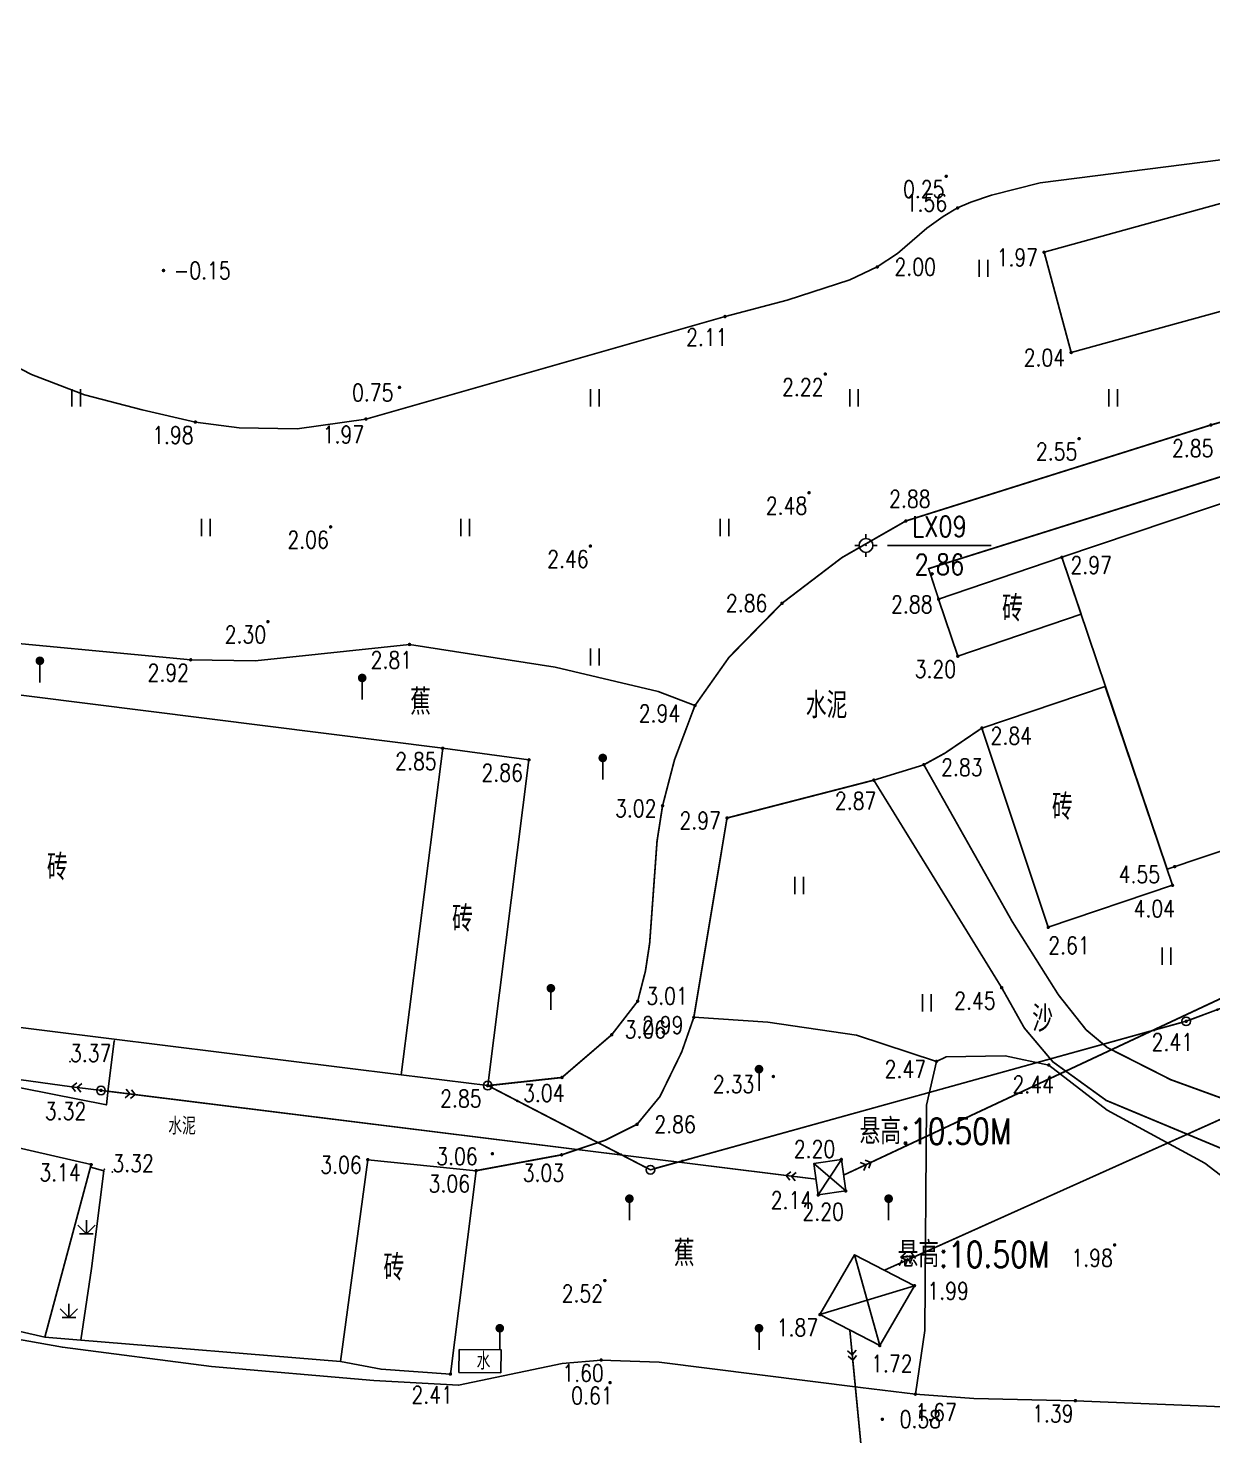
# Model space of a CAD drawing. Extents: x 500064 to 501389, y 2542464 to 2545400.
# Drawn here: x 501025.3 to 501093.8, y 2542989.7 to 2543071.1 of the extents above; entities that cross this region are included whole.
import ezdxf
from ezdxf.enums import TextEntityAlignment as Align

# ---------------------------------------------------------------- set-up
doc = ezdxf.new("R2010")
doc.units = 0
doc.header["$LTSCALE"] = 0.5
doc.linetypes.add('CENTER', pattern=[50.8, 31.75, -6.35, 6.35, -6.35])
doc.linetypes.add('X2', pattern=[10, 8, -2])
doc.layers.get('0').update_dxf_attribs({"linetype": 'CONTINUOUS', "lineweight": 5})
doc.layers.add('GCD', color=8, linetype='CONTINUOUS')
doc.layers.add('地形图', color=8, linetype='CONTINUOUS')
doc.styles.add('HZ', font='romans.shx', dxfattribs={"width": 0.8, "bigfont": 'hztxt.shx'})
doc.linetypes.add('10421', pattern='A,2,[150,AAA.SHX,S=1,R=0,X=0,Y=1],1e-11', length=2)
doc.linetypes.add('1161', pattern='A,0,[149,AAA.SHX,S=0.15,R=0,X=0,Y=0],-1.6', length=1.6)

# ---------------------------------------------------------------- blocks, each defined once
blk = doc.blocks.new('gc116')
for p, q in [((-1.3, 0), (-0.8, 0)), ((0, 1.3), (0, 0.8)), ((1.3, 0), (0.8, 0)), ((0, -1.3), (0, -0.8))]:
    blk.add_line(p, q)
blk.add_circle((0, 0), 0.8)
blk.add_point((0, 0))
blk = doc.blocks.new('GC200')
at = {"linetype": 'Continuous', "const_width": 0.2, "flags": 128}
blk.add_lwpolyline([(-0.1, 0, 1), (0.1, 0, 1)], format="xyb", close=True, dxfattribs=at)
blk = doc.blocks.new('gc165')
blk.add_line((0, 0), (0, 2))
at = {"const_width": 0.5}
blk.add_lwpolyline([(-0.25, 2.5, 1), (0.25, 2.5, 1)], format="xyb", close=True, dxfattribs=at)
blk = doc.blocks.new('gc121')
for p, q in [((-0.5, -1), (-0.5, 1)), ((0.5, -1), (0.5, 1))]:
    blk.add_line(p, q)
blk = doc.blocks.new('gc013c')
at = {"linetype": 'Continuous'}
blk.add_line((0.5, 0), (4, 0), dxfattribs=at)
at = {"linetype": 'Continuous', "const_width": 0.15, "flags": 128}
blk.add_lwpolyline([(3.775, 0, 1), (3.925, 0, 1)], format="xyb", close=True, dxfattribs=at)
blk = doc.blocks.new('gc170')
at = {"linetype": 'Continuous'}
blk.add_circle((0, 0), 0.5, dxfattribs=at)
blk = doc.blocks.new('gc013a')
at = {"linetype": 'Continuous'}
blk.add_line((0.5, 0), (4, 0), dxfattribs=at)
at = {"linetype": 'Continuous', "flags": 128}
for points in [[(2.88, 0.5), (3.38, 0), (2.88, -0.5)], [(3.5, 0.5), (4, 0), (3.5, -0.5)]]:
    blk.add_lwpolyline(points, dxfattribs=at)

msp = doc.modelspace()

# ---------------------------------------------------------------- linework, layer by layer
at = {"layer": '地形图', "linetype": 'Continuous'}
for p, q in [((501074.986, 2543041.194), (501080.986, 2543041.194)), ((501074.02, 2543005.482), (501108.878, 2543021.813)), ((501063.187, 2543005.589), (501090.334, 2543013.114)), ((501076.406, 2542999.957), (501107.295, 2543013.836)), ((501069.111, 2543004.723), (501031.456, 2543009.403)), ((501053.622, 2543009.006), (501059.483, 2543005.974)), ((501072.561, 2543003.828), (501070.722, 2543005.419)), ((501070.973, 2543003.596), (501072.31, 2543005.651)), ((501074.533, 2542994.882), (501073.079, 2543000.136)), ((501071.071, 2542996.675), (501076.541, 2542998.343)), ((501072.971, 2542994.037), (501075.688, 2542966.065))]:
    msp.add_line(p, q, dxfattribs=at)
at = {"layer": '地形图', "linetype": '10421', "flags": 128}
msp.add_lwpolyline([(501105.783, 2543064.976), (501109.21, 2543065.681), (501112.464, 2543066.665), (501118.751, 2543068.254), (501124.259, 2543069.994), (501128.162, 2543071.86), (501134.329, 2543075.919), (501138.69, 2543079.05), (501140.653, 2543081.696), (501142.555, 2543084.876), (501144.262, 2543088.996), (501145.188, 2543091.545), (501145.542, 2543093.381), (501145.63, 2543094.728), (501145.521, 2543099.663), (501145.01, 2543106.442), (501144.634, 2543109.188), (501144.161, 2543110.326), (501142.409, 2543112.146), (501140.603, 2543113.186), (501139.26, 2543113.499), (501137.004, 2543113.776), (501136.202, 2543114.009), (501135.526, 2543114.229), (501134.875, 2543114.6), (501134.304, 2543114.986), (501129.485, 2543120.688), (501127.522, 2543122.518), (501125.626, 2543124.105), (501108.008, 2543136.423), (501106.435, 2543137.617), (501102.856, 2543140.772), (501102.39, 2543141.035), (501101.839, 2543141.097), (501101.419, 2543141.005), (501101.142, 2543140.851), (501099.803, 2543138.908), (501099.332, 2543138.521), (501098.515, 2543138.192), (501097.038, 2543137.841), (501095.682, 2543137.801), (501094.995, 2543137.979), (501094.238, 2543138.358), (501093.378, 2543139.008), (501093.189, 2543139.829), (501093.222, 2543140.587), (501093.395, 2543141.911), (501094.154, 2543144.285), (501094.622, 2543145.209), (501095.81, 2543146.328), (501099.052, 2543148.323), (501099.955, 2543149.039), (501100.449, 2543150.524), (501100.705, 2543152.12), (501100.714, 2543153.516), (501100.347, 2543155.186), (501099.771, 2543156.116), (501097.908, 2543157.084), (501089.437, 2543159.483), (501080.185, 2543162.469), (501071.851, 2543165.799), (501068.575, 2543166.93), (501066.49, 2543167.239), (501064.336, 2543167.3), (501060.602, 2543167.263), (501059.513, 2543167.123), (501058.854, 2543166.798), (501058.276, 2543165.953), (501057.76, 2543165.517), (501056.387, 2543165.026), (501053.198, 2543164.235), (501051.008, 2543163.899), (501049.745, 2543163.796), (501047.161, 2543164.179), (501041.972, 2543165.633), (501032.937, 2543168.758), (501030.226, 2543169.765), (501023.067, 2543172.806), (501020.412, 2543173.525), (501018.694, 2543173.817), (501016.639, 2543173.491), (501013.264, 2543172.542), (501006.531, 2543170.614), (501004.435, 2543169.571), (501002.152, 2543168.302), (500999.289, 2543165.963), (500997.341, 2543163.53), (500996.473, 2543161.72), (500995.783, 2543159.295), (500995.539, 2543157.409), (500995.525, 2543144.354), (500995.021, 2543140.978), (500994.329, 2543138.018), (500992.219, 2543131.515), (500991.693, 2543130.28), (500991.049, 2543129.316), (500990.047, 2543128.862), (500988.222, 2543128.502), (500987.901, 2543128.194), (500987.747, 2543127.916), (500987.725, 2543127.455), (500987.767, 2543126.943), (500990.819, 2543119.499), (500992.042, 2543116.837), (500994.146, 2543112.577), (500995.507, 2543110.314), (500996.498, 2543109.193), (501000.563, 2543105.562), (501001.664, 2543104.202), (501002.289, 2543102.951), (501003.106, 2543100.881), (501004.301, 2543091.757), (501005.373, 2543086.784), (501005.902, 2543084.83), (501008.873, 2543076.678), (501009.844, 2543074.733), (501011.507, 2543071.601), (501012.233, 2543069.827), (501012.625, 2543068.538), (501014.162, 2543061.755), (501014.459, 2543061.371), (501014.783, 2543061.139), (501015.022, 2543061.115), (501015.327, 2543061.129), (501016.228, 2543061.651), (501016.926, 2543061.683), (501017.199, 2543061.542), (501017.427, 2543061.339), (501018.284, 2543058.519), (501019.296, 2543055.755), (501020.277, 2543054.019), (501021.442, 2543053.158), (501025.447, 2543051.098), (501028.511, 2543049.917), (501031.844, 2543049.052), (501034.932, 2543048.335), (501037.464, 2543048.01), (501040.826, 2543047.952), (501044.799, 2543048.509), (501065.579, 2543054.444), (501069.174, 2543055.401), (501072.8, 2543056.56), (501074.386, 2543057.317), (501075.551, 2543058.098), (501077.26, 2543059.562), (501078.206, 2543060.232), (501079.035, 2543060.727), (501079.809, 2543061.065), (501080.996, 2543061.473), (501083.823, 2543062.175)], close=True, dxfattribs=at)
at = {"layer": '地形图', "linetype": 'Continuous', "const_width": 0.1, "flags": 128}
for points in [[(501051.846, 2543009.925), (501056.145, 2543010.397), (501059.022, 2543012.869), (501060.528, 2543014.815), (501060.974, 2543016.556), (501061.219, 2543018.171), (501061.646, 2543024.08), (501061.965, 2543026.125), (501062.658, 2543028.791), (501063.837, 2543031.921), (501065.814, 2543034.724), (501068.879, 2543037.848), (501072.348, 2543040.493), (501076.042, 2543042.611), (501093.693, 2543048.167), (501114.691, 2543054.185), (501127.174, 2543058.937), (501146.518, 2543069.32), (501151.482, 2543072.687), (501154.839, 2543077.467), (501156.416, 2543084.026), (501157.401, 2543089.731)], [(501077.94, 2543038.082), (501077.361, 2543039.852), (501094.565, 2543045.267), (501115.648, 2543051.31), (501128.434, 2543056.177), (501147.669, 2543065.424), (501154.173, 2543068.268), (501158.096, 2543069.588)]]:
    msp.add_lwpolyline(points, dxfattribs=at)
at = {"layer": '地形图', "linetype": 'Continuous', "flags": 128}
for points, elevation in [([(501084.04, 2543058.165), (501085.61, 2543052.364), (501104.736, 2543057.629), (501103.13, 2543063.44)], 1.973), ([(501079.051, 2543034.783), (501077.94, 2543038.082), (501085.068, 2543040.506), (501086.18, 2543037.207)], 3.201), ([(501049.244, 2543029.453), (501054.236, 2543028.784), (501051.846, 2543009.925), (501046.849, 2543010.558)], 2.851)]:
    msp.add_lwpolyline(points, close=True, dxfattribs=dict(at, elevation=elevation))
at = {"layer": '地形图', "linetype": '10421', "flags": 128}
for points in [[(501013.915, 2543061.768), (501012.784, 2543060.964), (501010.382, 2543059.813), (501003.318, 2543057.089), (501001.027, 2543056.083), (500999.479, 2543055.157), (500998.874, 2543054.436), (500997.478, 2543050.214), (500997.29, 2543048.892), (500997.592, 2543047.79), (501003.449, 2543040.622), (501005.048, 2543039.272), (501006.346, 2543038.626), (501007.73, 2543038.116), (501013.751, 2543037.007), (501021.198, 2543035.839), (501034.663, 2543034.573), (501038.387, 2543034.518), (501047.322, 2543035.463)], [(501170.2, 2543028.243), (501157.782, 2543013.746), (501148.913, 2543004.953), (501143.049, 2543000.661), (501122.12, 2542994.552), (501113.278, 2542992.943), (501102.804, 2542991.657), (501099.327, 2542991.364), (501096.281, 2542991.256), (501085.851, 2542991.689), (501079.969, 2542991.808), (501076.595, 2542992.067), (501073.415, 2542992.457), (501061.778, 2542993.914), (501058.413, 2542994.04), (501056.16, 2542993.835), (501050.165, 2542992.587), (501045.257, 2542992.854), (501035.867, 2542993.666), (501027.238, 2542994.785), (501015.963, 2542996.789), (501010.909, 2542997.998), (501007.039, 2542999.015), (501002.9, 2543002.922), (500999.948, 2543006.511), (500997.245, 2543007.491), (500992.853, 2543007.409), (500989.434, 2543008.072), (500986.298, 2543010.151), (500983.623, 2543012.217), (500981.619, 2543013.905), (500980.032, 2543015.772), (500979.385, 2543016.754), (500978.515, 2543018.541), (500978.097, 2543020.149), (500977.923, 2543022.125), (500977.977, 2543023.526), (500977.987, 2543023.799), (500978.784, 2543029.225), (500979.513, 2543032.346), (500979.929, 2543034.753), (500979.966, 2543036.984), (500980.258, 2543039.454), (500980.456, 2543040.857), (500980.659, 2543041.684), (500981.289, 2543042.867), (500982.078, 2543043.682), (500982.61, 2543044.281), (500982.933, 2543045.14), (500982.938, 2543045.886), (500982.645, 2543046.453)]]:
    msp.add_lwpolyline(points, dxfattribs=at)
at = {"layer": '地形图', "linetype": 'Continuous', "flags": 128}
for points in [[(501130.54, 2543055.825), (501136.623, 2543037.75), (501091.155, 2543022.454), (501085.068, 2543040.506)], [(501080.443, 2543030.624), (501084.282, 2543019.092), (501091.47, 2543021.52), (501087.586, 2543033.037)], [(501026.214, 2542995.36), (501028.902, 2543005.352), (501009.885, 2543009.724), (501007.568, 2542999.647)], [(501043.32, 2542993.954), (501045.681, 2542993.513), (501049.688, 2542993.228), (501051.175, 2543005.002), (501044.908, 2543005.64)], [(501070.973, 2543003.596), (501072.561, 2543003.828), (501072.31, 2543005.651), (501070.722, 2543005.419)], [(501071.071, 2542996.675), (501074.533, 2542994.882), (501076.541, 2542998.343), (501073.079, 2543000.136)]]:
    msp.add_lwpolyline(points, close=True, dxfattribs=at)
for points in [[(501051.846, 2543009.925), (501061.259, 2543005.055), (501092.261, 2543013.648), (501123.27, 2543025.152), (501180.888, 2543045.846)], [(501072.436, 2543004.74), (501110.689, 2543022.661), (501145.987, 2543040.024)], [(501074.81, 2542999.239), (501108.891, 2543014.553), (501145.685, 2543032.174)], [(501070.847, 2543004.507), (501029.471, 2543009.65)], [(501072.802, 2542995.779), (501075.857, 2542964.323)]]:
    msp.add_lwpolyline(points, dxfattribs=at)
at = {"layer": '地形图', "linetype": '1161', "flags": 128}
msp.add_lwpolyline([(501047.322, 2543035.463), (501055.743, 2543034.143), (501061.713, 2543032.74), (501063.837, 2543031.921)], dxfattribs=at)
at = {"layer": '地形图', "linetype": 'Continuous'}
msp.add_lwpolyline([(501008.256, 2543034.616), (501005.858, 2543015.636), (501046.849, 2543010.558), (501049.244, 2543029.453)], close=True, dxfattribs=at)
at = {"layer": '地形图', "linetype": 'Continuous', "const_width": 0.1, "flags": 128}
for points, elevation in [([(501077.084, 2543028.5), (501078.313, 2543029.176), (501080.443, 2543030.624)], 3.027), ([(501051.175, 2543005.002), (501056.124, 2543005.92), (501058.664, 2543006.774), (501060.488, 2543007.684), (501061.812, 2543009.292), (501063.075, 2543011.879), (501063.775, 2543013.88), (501065.696, 2543025.417), (501074.188, 2543027.608)], 3.027), ([(501074.188, 2543027.608), (501081.59, 2543015.592), (501082.898, 2543013.262), (501084.549, 2543011.304), (501087.64, 2543009.069), (501098.155, 2543004.68), (501118.573, 2542996.914)], 2.865)]:
    msp.add_lwpolyline(points, dxfattribs=dict(at, elevation=elevation))
at = {"layer": '地形图', "linetype": 'X2', "const_width": 0.1, "flags": 128}
msp.add_lwpolyline([(501077.084, 2543028.5), (501082.198, 2543019.423), (501084.874, 2543015.178), (501086.475, 2543013.154), (501087.697, 2543012.131), (501091.367, 2543010.272), (501099.244, 2543007.405), (501117.45, 2543000.48)], dxfattribs=at)
at = {"layer": '地形图', "linetype": '1161', "flags": 128}
for points, elevation in [([(501074.188, 2543027.608), (501077.084, 2543028.5)], 2.865), ([(501077.814, 2543011.331), (501073.185, 2543012.846), (501068.061, 2543013.596), (501063.775, 2543013.88)], 1.296), ([(501097.73, 2543002.082), (501093.343, 2543005.441), (501087.683, 2543008.501), (501084.313, 2543011.118), (501081.782, 2543011.654), (501078.374, 2543011.586), (501077.814, 2543011.331), (501077.235, 2543008.797), (501077.134, 2542995.756), (501076.595, 2542992.067)], 1.296)]:
    msp.add_lwpolyline(points, dxfattribs=dict(at, elevation=elevation))
at = {"layer": '地形图'}
for points in [[(500990.671, 2543014.671), (501001.4, 2543013.318), (501002.49, 2543013.181), (501016.886, 2543011.367), (501027.784, 2543009.863)], [(501030.235, 2543012.522), (501029.894, 2543009.727), (501029.782, 2543008.812), (501016.886, 2543011.367), (501002.668, 2543014.183)], [(501026.214, 2542995.36), (501028.307, 2542995.188), (501028.924, 2542999.342), (501029.644, 2543004.987), (501028.865, 2543005.209)], [(501028.124, 2543001.84), (501028.624, 2543001.34), (501029.124, 2543001.84)], [(501028.624, 2543001.34), (501028.624, 2543002.14)], [(501028.224, 2543001.34), (501028.624, 2543001.34), (501029.024, 2543001.34)], [(501027.116, 2542997), (501027.616, 2542996.5), (501028.116, 2542997)], [(501027.616, 2542996.5), (501027.616, 2542997.3)], [(501027.216, 2542996.5), (501027.616, 2542996.5), (501028.016, 2542996.5)], [(501050.202, 2542994.649), (501052.622, 2542994.638), (501052.604, 2542993.31), (501050.184, 2542993.321), (501050.202, 2542994.649)]]:
    msp.add_lwpolyline(points, dxfattribs=at)
at = {"layer": '地形图', "elevation": 3.324}
for points in [[(501027.784, 2543009.863), (501028.064, 2543010.079)], [(501027.784, 2543009.863), (501028.064, 2543010.079)], [(501028.001, 2543009.583), (501027.784, 2543009.863)], [(501028.001, 2543009.583), (501027.784, 2543009.863)], [(501029.521, 2543009.644), (501028.09, 2543009.824), (501027.784, 2543009.863)], [(501029.521, 2543009.644), (501028.09, 2543009.824), (501027.784, 2543009.863)], [(501028.09, 2543009.824), (501028.369, 2543010.041)], [(501028.09, 2543009.824), (501028.369, 2543010.041)], [(501028.307, 2543009.545), (501028.09, 2543009.824)], [(501028.307, 2543009.545), (501028.09, 2543009.824)]]:
    msp.add_lwpolyline(points, dxfattribs=at)
at = {"layer": '地形图', "linetype": '1161'}
msp.add_lwpolyline([(501028.307, 2542995.188), (501043.32, 2542993.954)], dxfattribs=at)
at = {"layer": '地形图', "ltscale": 10}
for p in [(501030.24, 2543012.513), (501029.655, 2543005.08)]:
    msp.add_point(p, dxfattribs=at)
at = {"layer": '地形图', "linetype": 'CENTER'}
for p in [(501027.673, 2543011.304, 3.37), (501030.131, 2543004.928, 3.32)]:
    msp.add_point(p, dxfattribs=at)

# ---------------------------------------------------------------- block references
at = {"layer": '地形图', "linetype": 'Continuous'}
ref = msp.add_blockref('GC200', (501078.378, 2543062.566, 0.249), dxfattribs=dict(at, xscale=0.5, yscale=0.5, zscale=0.5))
ref.add_attrib('height', '0.25', dxfattribs={"layer": 'GCD', "linetype": 'Continuous', "height": 1, "style": 'HZ', "width": 0.8}).set_placement((501075.878, 2543061.816, 0.25), align=Align.MIDDLE_LEFT)
ref = msp.add_blockref('GC200', (501079.035, 2543060.727, 1.555), dxfattribs=dict(at, xscale=0.5, yscale=0.5, zscale=0.5))
ref.add_attrib('height', '1.56', dxfattribs={"layer": 'GCD', "linetype": 'Continuous', "height": 1, "style": 'HZ', "width": 0.8}).set_placement((501076.035, 2543061.027, 1.56), align=Align.MIDDLE_LEFT)
ref = msp.add_blockref('GC200', (501084.04, 2543058.165, 1.973), dxfattribs=dict(at, xscale=0.5, yscale=0.5, zscale=0.5))
ref.add_attrib('height', '1.97', dxfattribs={"layer": 'GCD', "linetype": 'Continuous', "height": 1, "style": 'HZ', "width": 0.8}).set_placement((501081.29, 2543057.865, 1.97), align=Align.MIDDLE_LEFT)
ref = msp.add_blockref('GC200', (501033.087, 2543057.109, -0.15), dxfattribs=dict(at, xscale=0.5, yscale=0.5, zscale=0.5))
ref.add_attrib('height', '-0.15', dxfattribs={"layer": 'GCD', "linetype": 'Continuous', "height": 1, "style": 'HZ', "width": 0.8}).set_placement((501033.687, 2543057.109, -0.15), align=Align.MIDDLE_LEFT)
ref = msp.add_blockref('GC200', (501074.386, 2543057.317, 1.997), dxfattribs=dict(at, xscale=0.5, yscale=0.5, zscale=0.5))
ref.add_attrib('height', '2.00', dxfattribs={"layer": 'GCD', "linetype": 'Continuous', "height": 1, "style": 'HZ', "width": 0.8}).set_placement((501075.386, 2543057.317, 2), align=Align.MIDDLE_LEFT)
at = {"layer": '地形图', "linetype": 'Continuous', "xscale": 0.5, "yscale": 0.5}
for name, p in [('gc121', (501080.542, 2543057.236)), ('gc121', (501028.042, 2543049.736)), ('gc121', (501058.042, 2543049.736)), ('gc121', (501073.042, 2543049.736)), ('gc121', (501088.042, 2543049.736)), ('gc121', (501035.542, 2543042.236)), ('gc121', (501050.542, 2543042.236)), ('gc121', (501065.542, 2543042.236)), ('gc116', (501073.736, 2543041.194, 2.863)), ('gc121', (501058.042, 2543034.736)), ('gc165', (501025.933, 2543033.266)), ('gc165', (501044.585, 2543032.273)), ('gc165', (501058.505, 2543027.642)), ('gc121', (501069.864, 2543021.51)), ('gc121', (501091.123, 2543017.42)), ('gc165', (501055.503, 2543014.31)), ('gc121', (501077.26, 2543014.718)), ('gc170', (501092.261, 2543013.648)), ('gc165', (501067.546, 2543009.63)), ('gc170', (501029.471, 2543009.65)), ('gc170', (501051.846, 2543009.925)), ('gc170', (501061.259, 2543005.055)), ('gc165', (501060.046, 2543002.13)), ('gc165', (501075.046, 2543002.13)), ('gc165', (501052.546, 2542994.63)), ('gc165', (501067.546, 2542994.63))]:
    msp.add_blockref(name, p, dxfattribs=at)
at = {"layer": '地形图', "linetype": 'Continuous'}
ref = msp.add_blockref('GC200', (501065.579, 2543054.444, 2.111), dxfattribs=dict(at, xscale=0.5, yscale=0.5, zscale=0.5))
ref.add_attrib('height', '2.11', dxfattribs={"layer": 'GCD', "linetype": 'Continuous', "height": 1, "style": 'HZ', "width": 0.8}).set_placement((501063.329, 2543053.244, 2.11), align=Align.MIDDLE_LEFT)
ref = msp.add_blockref('GC200', (501085.61, 2543052.364, 2.037), dxfattribs=dict(at, xscale=0.5, yscale=0.5, zscale=0.5))
ref.add_attrib('height', '2.04', dxfattribs={"layer": 'GCD', "linetype": 'Continuous', "height": 1, "style": 'HZ', "width": 0.8}).set_placement((501082.86, 2543052.064, 2.04), align=Align.MIDDLE_LEFT)
ref = msp.add_blockref('GC200', (501046.743, 2543050.341, 0.745), dxfattribs=dict(at, xscale=0.5, yscale=0.5, zscale=0.5))
ref.add_attrib('height', '0.75', dxfattribs={"layer": 'GCD', "linetype": 'Continuous', "height": 1, "style": 'HZ', "width": 0.8}).set_placement((501043.993, 2543050.041, 0.75), align=Align.MIDDLE_LEFT)
ref = msp.add_blockref('GC200', (501071.381, 2543051.112, 2.219), dxfattribs=dict(at, xscale=0.5, yscale=0.5, zscale=0.5))
ref.add_attrib('height', '2.22', dxfattribs={"layer": 'GCD', "linetype": 'Continuous', "height": 1, "style": 'HZ', "width": 0.8}).set_placement((501068.881, 2543050.362, 2.22), align=Align.MIDDLE_LEFT)
ref = msp.add_blockref('GC200', (501034.932, 2543048.335, 1.98), dxfattribs=dict(at, xscale=0.5, yscale=0.5, zscale=0.5))
ref.add_attrib('height', '1.98', dxfattribs={"layer": 'GCD', "linetype": 'Continuous', "height": 1, "style": 'HZ', "width": 0.8}).set_placement((501032.432, 2543047.585, 1.98), align=Align.MIDDLE_LEFT)
ref = msp.add_blockref('GC200', (501044.799, 2543048.509, 1.974), dxfattribs=dict(at, xscale=0.5, yscale=0.5, zscale=0.5))
ref.add_attrib('height', '1.97', dxfattribs={"layer": 'GCD', "linetype": 'Continuous', "height": 1, "style": 'HZ', "width": 0.8}).set_placement((501042.299, 2543047.609, 1.97), align=Align.MIDDLE_LEFT)
ref = msp.add_blockref('GC200', (501093.693, 2543048.167, 2.849), dxfattribs=dict(at, xscale=0.5, yscale=0.5, zscale=0.5))
ref.add_attrib('height', '2.85', dxfattribs={"layer": 'GCD', "linetype": 'Continuous', "height": 1, "style": 'HZ', "width": 0.8}).set_placement((501091.443, 2543046.817, 2.85), align=Align.MIDDLE_LEFT)
ref = msp.add_blockref('GC200', (501086.069, 2543047.374, 2.545), dxfattribs=dict(at, xscale=0.5, yscale=0.5, zscale=0.5))
ref.add_attrib('height', '2.55', dxfattribs={"layer": 'GCD', "linetype": 'Continuous', "height": 1, "style": 'HZ', "width": 0.8}).set_placement((501083.569, 2543046.624, 2.55), align=Align.MIDDLE_LEFT)
ref = msp.add_blockref('GC200', (501070.442, 2543044.243, 2.483), dxfattribs=dict(at, xscale=0.5, yscale=0.5, zscale=0.5))
ref.add_attrib('height', '2.48', dxfattribs={"layer": 'GCD', "linetype": 'Continuous', "height": 1, "style": 'HZ', "width": 0.8}).set_placement((501067.942, 2543043.493, 2.48), align=Align.MIDDLE_LEFT)
ref = msp.add_blockref('GC200', (501076.042, 2543042.611, 2.878), dxfattribs=dict(at, xscale=0.5, yscale=0.5, zscale=0.5))
ref.add_attrib('height', '2.88', dxfattribs={"layer": 'GCD', "linetype": 'Continuous', "height": 1, "style": 'HZ', "width": 0.8}).set_placement((501075.076, 2543043.889, 2.88), align=Align.MIDDLE_LEFT)
ref = msp.add_blockref('GC200', (501042.756, 2543042.27, 2.056), dxfattribs=dict(at, xscale=0.5, yscale=0.5, zscale=0.5))
ref.add_attrib('height', '2.06', dxfattribs={"layer": 'GCD', "linetype": 'Continuous', "height": 1, "style": 'HZ', "width": 0.8}).set_placement((501040.256, 2543041.52, 2.06), align=Align.MIDDLE_LEFT)
ref = msp.add_blockref('GC200', (501057.791, 2543041.157, 2.457), dxfattribs=dict(at, xscale=0.5, yscale=0.5, zscale=0.5))
ref.add_attrib('height', '2.46', dxfattribs={"layer": 'GCD', "linetype": 'Continuous', "height": 1, "style": 'HZ', "width": 0.8}).set_placement((501055.291, 2543040.407, 2.46), align=Align.MIDDLE_LEFT)
ref = msp.add_blockref('GC200', (501085.068, 2543040.506, 2.97), dxfattribs=dict(at, xscale=0.5, yscale=0.5, zscale=0.5))
ref.add_attrib('height', '2.97', dxfattribs={"layer": 'GCD', "linetype": 'Continuous', "height": 1, "style": 'HZ', "width": 0.8}).set_placement((501085.568, 2543040.056, 2.97), align=Align.MIDDLE_LEFT)
ref = msp.add_blockref('GC200', (501068.879, 2543037.848, 2.857), dxfattribs=dict(at, xscale=0.5, yscale=0.5, zscale=0.5))
ref.add_attrib('height', '2.86', dxfattribs={"layer": 'GCD', "linetype": 'Continuous', "height": 1, "style": 'HZ', "width": 0.8}).set_placement((501065.629, 2543037.848, 2.86), align=Align.MIDDLE_LEFT)
ref = msp.add_blockref('GC200', (501077.94, 2543038.082, 2.878), dxfattribs=dict(at, xscale=0.5, yscale=0.5, zscale=0.5))
ref.add_attrib('height', '2.88', dxfattribs={"layer": 'GCD', "linetype": 'Continuous', "height": 1, "style": 'HZ', "width": 0.8}).set_placement((501075.19, 2543037.782, 2.88), align=Align.MIDDLE_LEFT)
ref = msp.add_blockref('GC200', (501039.128, 2543036.783, 2.295), dxfattribs=dict(at, xscale=0.5, yscale=0.5, zscale=0.5))
ref.add_attrib('height', '2.30', dxfattribs={"layer": 'GCD', "linetype": 'Continuous', "height": 1, "style": 'HZ', "width": 0.8}).set_placement((501036.628, 2543036.033, 2.3), align=Align.MIDDLE_LEFT)
ref = msp.add_blockref('GC200', (501047.322, 2543035.463, 2.814), dxfattribs=dict(at, xscale=0.5, yscale=0.5, zscale=0.5))
ref.add_attrib('height', '2.81', dxfattribs={"layer": 'GCD', "linetype": 'Continuous', "height": 1, "style": 'HZ', "width": 0.8}).set_placement((501045.072, 2543034.563, 2.81), align=Align.MIDDLE_LEFT)
ref = msp.add_blockref('GC200', (501034.663, 2543034.573, 2.916), dxfattribs=dict(at, xscale=0.5, yscale=0.5, zscale=0.5))
ref.add_attrib('height', '2.92', dxfattribs={"layer": 'GCD', "linetype": 'Continuous', "height": 1, "style": 'HZ', "width": 0.8}).set_placement((501032.163, 2543033.823, 2.92), align=Align.MIDDLE_LEFT)
ref = msp.add_blockref('GC200', (501079.051, 2543034.783, 3.201), dxfattribs=dict(at, xscale=0.5, yscale=0.5, zscale=0.5))
ref.add_attrib('height', '3.20', dxfattribs={"layer": 'GCD', "linetype": 'Continuous', "height": 1, "style": 'HZ', "width": 0.8}).set_placement((501076.551, 2543034.033, 3.2), align=Align.MIDDLE_LEFT)
ref = msp.add_blockref('GC200', (501063.837, 2543031.921, 2.939), dxfattribs=dict(at, xscale=0.5, yscale=0.5, zscale=0.5))
ref.add_attrib('height', '2.94', dxfattribs={"layer": 'GCD', "linetype": 'Continuous', "height": 1, "style": 'HZ', "width": 0.8}).set_placement((501060.587, 2543031.471, 2.94), align=Align.MIDDLE_LEFT)
ref = msp.add_blockref('GC200', (501080.443, 2543030.624, 2.838), dxfattribs=dict(at, xscale=0.5, yscale=0.5, zscale=0.5))
ref.add_attrib('height', '2.84', dxfattribs={"layer": 'GCD', "linetype": 'Continuous', "height": 1, "style": 'HZ', "width": 0.8}).set_placement((501080.943, 2543030.174, 2.84), align=Align.MIDDLE_LEFT)
ref = msp.add_blockref('GC200', (501049.244, 2543029.453, 2.851), dxfattribs=dict(at, xscale=0.5, yscale=0.5, zscale=0.5))
ref.add_attrib('height', '2.85', dxfattribs={"layer": 'GCD', "linetype": 'Continuous', "height": 1, "style": 'HZ', "width": 0.8}).set_placement((501046.494, 2543028.703, 2.85), align=Align.MIDDLE_LEFT)
ref = msp.add_blockref('GC200', (501054.236, 2543028.784, 2.86), dxfattribs=dict(at, xscale=0.5, yscale=0.5, zscale=0.5))
ref.add_attrib('height', '2.86', dxfattribs={"layer": 'GCD', "linetype": 'Continuous', "height": 1, "style": 'HZ', "width": 0.8}).set_placement((501051.486, 2543028.034, 2.86), align=Align.MIDDLE_LEFT)
ref = msp.add_blockref('GC200', (501077.084, 2543028.5, 2.828), dxfattribs=dict(at, xscale=0.5, yscale=0.5, zscale=0.5))
ref.add_attrib('height', '2.83', dxfattribs={"layer": 'GCD', "linetype": 'Continuous', "height": 1, "style": 'HZ', "width": 0.8}).set_placement((501078.084, 2543028.35, 2.83), align=Align.MIDDLE_LEFT)
ref = msp.add_blockref('GC200', (501074.188, 2543027.608, 2.865), dxfattribs=dict(at, xscale=0.5, yscale=0.5, zscale=0.5))
ref.add_attrib('height', '2.87', dxfattribs={"layer": 'GCD', "linetype": 'Continuous', "height": 1, "style": 'HZ', "width": 0.8}).set_placement((501071.938, 2543026.408, 2.87), align=Align.MIDDLE_LEFT)
ref = msp.add_blockref('GC200', (501061.965, 2543026.125, 3.015), dxfattribs=dict(at, xscale=0.5, yscale=0.5, zscale=0.5))
ref.add_attrib('height', '3.02', dxfattribs={"layer": 'GCD', "linetype": 'Continuous', "height": 1, "style": 'HZ', "width": 0.8}).set_placement((501059.215, 2543025.975, 3.02), align=Align.MIDDLE_LEFT)
ref = msp.add_blockref('GC200', (501065.696, 2543025.417, 2.966), dxfattribs=dict(at, xscale=0.5, yscale=0.5, zscale=0.5))
ref.add_attrib('height', '2.97', dxfattribs={"layer": 'GCD', "linetype": 'Continuous', "height": 1, "style": 'HZ', "width": 0.8}).set_placement((501062.946, 2543025.267, 2.97), align=Align.MIDDLE_LEFT)
ref = msp.add_blockref('GC200', (501091.606, 2543022.606, 4.547), dxfattribs=dict(at, xscale=0.5, yscale=0.5, zscale=0.5))
ref.add_attrib('height', '4.55', dxfattribs={"layer": 'GCD', "linetype": 'Continuous', "height": 1, "style": 'HZ', "width": 0.8}).set_placement((501088.356, 2543022.156, 4.55), align=Align.MIDDLE_LEFT)
ref = msp.add_blockref('GC200', (501091.47, 2543021.52, 4.044), dxfattribs=dict(at, xscale=0.5, yscale=0.5, zscale=0.5))
ref.add_attrib('height', '4.04', dxfattribs={"layer": 'GCD', "linetype": 'Continuous', "height": 1, "style": 'HZ', "width": 0.8}).set_placement((501089.22, 2543020.17, 4.04), align=Align.MIDDLE_LEFT)
ref = msp.add_blockref('GC200', (501084.282, 2543019.092, 2.608), dxfattribs=dict(at, xscale=0.5, yscale=0.5, zscale=0.5))
ref.add_attrib('height', '2.61', dxfattribs={"layer": 'GCD', "linetype": 'Continuous', "height": 1, "style": 'HZ', "width": 0.8}).set_placement((501084.282, 2543018.042, 2.61), align=Align.MIDDLE_LEFT)
ref = msp.add_blockref('GC200', (501060.528, 2543014.815, 3.006), dxfattribs=dict(at, xscale=0.5, yscale=0.5, zscale=0.5))
ref.add_attrib('height', '3.01', dxfattribs={"layer": 'GCD', "linetype": 'Continuous', "height": 1, "style": 'HZ', "width": 0.8}).set_placement((501061.028, 2543015.115, 3.01), align=Align.MIDDLE_LEFT)
ref = msp.add_blockref('GC200', (501081.59, 2543015.592, 2.448), dxfattribs=dict(at, xscale=0.5, yscale=0.5, zscale=0.5))
ref.add_attrib('height', '2.45', dxfattribs={"layer": 'GCD', "linetype": 'Continuous', "height": 1, "style": 'HZ', "width": 0.8}).set_placement((501078.84, 2543014.842, 2.45), align=Align.MIDDLE_LEFT)
ref = msp.add_blockref('GC200', (501063.775, 2543013.88, 2.994), dxfattribs=dict(at, xscale=0.5, yscale=0.5, zscale=0.5))
ref.add_attrib('height', '2.99', dxfattribs={"layer": 'GCD', "linetype": 'Continuous', "height": 1, "style": 'HZ', "width": 0.8}).set_placement((501060.775, 2543013.43, 2.99), align=Align.MIDDLE_LEFT)
at = {"layer": '地形图', "linetype": 'Continuous', "yscale": 0.5}
for name, p, xscale, rotation in [('gc013c', (501092.261, 2543013.648), 0.5000000000322912, 20.35430320815141), ('gc013c', (501092.261, 2543013.648), 0.4999999999991594, 195.4926916304888), ('gc013a', (501029.471, 2543009.65), 0.5000000000134093, 352.9152938135533), ('gc013c', (501051.846, 2543009.925), 0.4999999999501317, 332.6439415836181), ('gc013c', (501061.259, 2543005.055), 0.4999999999501317, 152.643941583618), ('gc013a', (501072.209, 2543004.633), 0.5000000000923638, 25.10276503876004), ('gc013c', (501061.259, 2543005.055), 0.4999999999991594, 15.49269163048888), ('gc013a', (501071.096, 2543004.477), 0.5000000000134093, 172.9152938135533), ('gc013a', (501074.582, 2542999.137), 0.4999999999427838, 24.19565179547296), ('gc013a', (501072.778, 2542996.027), 0.5000000001026351, 275.5472444132166)]:
    msp.add_blockref(name, p, dxfattribs=dict(at, xscale=xscale, rotation=rotation))
at = {"layer": '地形图', "linetype": 'Continuous'}
ref = msp.add_blockref('GC200', (501059.022, 2543012.869, 3.063), dxfattribs=dict(at, xscale=0.5, yscale=0.5, zscale=0.5))
ref.add_attrib('height', '3.06', dxfattribs={"layer": 'GCD', "linetype": 'Continuous', "height": 1, "style": 'HZ', "width": 0.8}).set_placement((501059.772, 2543013.169, 3.06), align=Align.MIDDLE_LEFT)
ref = msp.add_blockref('GC200', (501092.261, 2543013.648, 2.411), dxfattribs=dict(at, xscale=0.5, yscale=0.5, zscale=0.5))
ref.add_attrib('height', '2.41', dxfattribs={"layer": 'GCD', "linetype": 'Continuous', "height": 1, "style": 'HZ', "width": 0.8}).set_placement((501090.261, 2543012.448, 2.41), align=Align.MIDDLE_LEFT)
ref = msp.add_blockref('GC200', (501077.814, 2543011.331, 2.47), dxfattribs=dict(at, xscale=0.5, yscale=0.5, zscale=0.5))
ref.add_attrib('height', '2.47', dxfattribs={"layer": 'GCD', "linetype": 'Continuous', "height": 1, "style": 'HZ', "width": 0.8}).set_placement((501074.814, 2543010.881, 2.47), align=Align.MIDDLE_LEFT)
ref = msp.add_blockref('GC200', (501084.313, 2543011.118, 2.443), dxfattribs=dict(at, xscale=0.5, yscale=0.5, zscale=0.5))
ref.add_attrib('height', '2.44', dxfattribs={"layer": 'GCD', "linetype": 'Continuous', "height": 1, "style": 'HZ', "width": 0.8}).set_placement((501082.214, 2543009.992, 2.443), align=Align.MIDDLE_LEFT)
ref = msp.add_blockref('GC200', (501051.846, 2543009.925, 2.846), dxfattribs=dict(at, xscale=0.5, yscale=0.5, zscale=0.5))
ref.add_attrib('height', '2.85', dxfattribs={"layer": 'GCD', "linetype": 'Continuous', "height": 1, "style": 'HZ', "width": 0.8}).set_placement((501049.096, 2543009.175, 2.85), align=Align.MIDDLE_LEFT)
ref = msp.add_blockref('GC200', (501056.145, 2543010.397, 3.041), dxfattribs=dict(at, xscale=0.5, yscale=0.5, zscale=0.5))
ref.add_attrib('height', '3.04', dxfattribs={"layer": 'GCD', "linetype": 'Continuous', "height": 1, "style": 'HZ', "width": 0.8}).set_placement((501053.895, 2543009.497, 3.04), align=Align.MIDDLE_LEFT)
ref = msp.add_blockref('GC200', (501068.377, 2543010.454, 2.334), dxfattribs=dict(at, xscale=0.5, yscale=0.5, zscale=0.5))
ref.add_attrib('height', '2.33', dxfattribs={"layer": 'GCD', "linetype": 'Continuous', "height": 1, "style": 'HZ', "width": 0.8}).set_placement((501064.877, 2543010.004, 2.33), align=Align.MIDDLE_LEFT)
ref = msp.add_blockref('GC200', (501029.471, 2543009.65, 3.324), dxfattribs=dict(at, xscale=0.5, yscale=0.5, zscale=0.5))
ref.add_attrib('height', '3.32', dxfattribs={"layer": 'GCD', "linetype": 'Continuous', "height": 1, "style": 'HZ', "width": 0.8}).set_placement((501026.221, 2543008.45, 3.32), align=Align.MIDDLE_LEFT)
ref = msp.add_blockref('GC200', (501060.488, 2543007.684, 2.863), dxfattribs=dict(at, xscale=0.5, yscale=0.5, zscale=0.5))
ref.add_attrib('height', '2.86', dxfattribs={"layer": 'GCD', "linetype": 'Continuous', "height": 1, "style": 'HZ', "width": 0.8}).set_placement((501061.488, 2543007.684, 2.86), align=Align.MIDDLE_LEFT)
ref = msp.add_blockref('GC200', (501072.31, 2543005.651, 2.202), dxfattribs=dict(at, xscale=0.5, yscale=0.5, zscale=0.5))
ref.add_attrib('height', '2.20', dxfattribs={"layer": 'GCD', "linetype": 'Continuous', "height": 1, "style": 'HZ', "width": 0.8}).set_placement((501069.56, 2543006.251, 2.2), align=Align.MIDDLE_LEFT)
ref = msp.add_blockref('GC200', (501044.908, 2543005.64, 3.056), dxfattribs=dict(at, xscale=0.5, yscale=0.5, zscale=0.5))
ref.add_attrib('height', '3.06', dxfattribs={"layer": 'GCD', "linetype": 'Continuous', "height": 1, "style": 'HZ', "width": 0.8}).set_placement((501042.158, 2543005.34, 3.06), align=Align.MIDDLE_LEFT)
ref = msp.add_blockref('GC200', (501052.118, 2543005.983, 3.06), dxfattribs=dict(at, xscale=0.5, yscale=0.5, zscale=0.5))
ref.add_attrib('height', '3.06', dxfattribs={"layer": 'GCD', "linetype": 'Continuous', "height": 1, "style": 'HZ', "width": 0.8}).set_placement((501048.868, 2543005.833, 3.06), align=Align.MIDDLE_LEFT)
ref = msp.add_blockref('GC200', (501056.124, 2543005.92, 3.027), dxfattribs=dict(at, xscale=0.5, yscale=0.5, zscale=0.5))
ref.add_attrib('height', '3.03', dxfattribs={"layer": 'GCD', "linetype": 'Continuous', "height": 1, "style": 'HZ', "width": 0.8}).set_placement((501053.874, 2543004.87, 3.03), align=Align.MIDDLE_LEFT)
ref = msp.add_blockref('GC200', (501028.902, 2543005.352, 3.135), dxfattribs=dict(at, xscale=0.5, yscale=0.5, zscale=0.5))
ref.add_attrib('height', '3.14', dxfattribs={"layer": 'GCD', "linetype": 'Continuous', "height": 1, "style": 'HZ', "width": 0.8}).set_placement((501025.902, 2543004.902, 3.14), align=Align.MIDDLE_LEFT)
ref = msp.add_blockref('GC200', (501051.175, 2543005.002, 3.057), dxfattribs=dict(at, xscale=0.5, yscale=0.5, zscale=0.5))
ref.add_attrib('height', '3.06', dxfattribs={"layer": 'GCD', "linetype": 'Continuous', "height": 1, "style": 'HZ', "width": 0.8}).set_placement((501048.425, 2543004.252, 3.06), align=Align.MIDDLE_LEFT)
ref = msp.add_blockref('GC200', (501070.973, 2543003.596, 2.137), dxfattribs=dict(at, xscale=0.5, yscale=0.5, zscale=0.5))
ref.add_attrib('height', '2.14', dxfattribs={"layer": 'GCD', "linetype": 'Continuous', "height": 1, "style": 'HZ', "width": 0.8}).set_placement((501068.223, 2543003.296, 2.14), align=Align.MIDDLE_LEFT)
ref = msp.add_blockref('GC200', (501072.561, 2543003.828, 2.202), dxfattribs=dict(at, xscale=0.5, yscale=0.5, zscale=0.5))
ref.add_attrib('height', '2.20', dxfattribs={"layer": 'GCD', "linetype": 'Continuous', "height": 1, "style": 'HZ', "width": 0.8}).set_placement((501070.061, 2543002.628, 2.2), align=Align.MIDDLE_LEFT)
ref = msp.add_blockref('GC200', (501088.121, 2543000.706, 1.976), dxfattribs=dict(at, xscale=0.5, yscale=0.5, zscale=0.5))
ref.add_attrib('height', '1.98', dxfattribs={"layer": 'GCD', "linetype": 'Continuous', "height": 1, "style": 'HZ', "width": 0.8}).set_placement((501085.621, 2542999.956, 1.98), align=Align.MIDDLE_LEFT)
ref = msp.add_blockref('GC200', (501058.625, 2542998.642, 2.516), dxfattribs=dict(at, xscale=0.5, yscale=0.5, zscale=0.5))
ref.add_attrib('height', '2.52', dxfattribs={"layer": 'GCD', "linetype": 'Continuous', "height": 1, "style": 'HZ', "width": 0.8}).set_placement((501056.125, 2542997.892, 2.52), align=Align.MIDDLE_LEFT)
ref = msp.add_blockref('GC200', (501076.541, 2542998.343, 1.988), dxfattribs=dict(at, xscale=0.5, yscale=0.5, zscale=0.5))
ref.add_attrib('height', '1.99', dxfattribs={"layer": 'GCD', "linetype": 'Continuous', "height": 1, "style": 'HZ', "width": 0.8}).set_placement((501077.291, 2542998.043, 1.99), align=Align.MIDDLE_LEFT)
ref = msp.add_blockref('GC200', (501071.071, 2542996.675, 1.871), dxfattribs=dict(at, xscale=0.5, yscale=0.5, zscale=0.5))
ref.add_attrib('height', '1.87', dxfattribs={"layer": 'GCD', "linetype": 'Continuous', "height": 1, "style": 'HZ', "width": 0.8}).set_placement((501068.571, 2542995.925, 1.87), align=Align.MIDDLE_LEFT)
ref = msp.add_blockref('GC200', (501074.533, 2542994.882, 1.715), dxfattribs=dict(at, xscale=0.5, yscale=0.5, zscale=0.5))
ref.add_attrib('height', '1.72', dxfattribs={"layer": 'GCD', "linetype": 'Continuous', "height": 1, "style": 'HZ', "width": 0.8}).set_placement((501074.033, 2542993.832, 1.72), align=Align.MIDDLE_LEFT)
ref = msp.add_blockref('GC200', (501058.413, 2542994.04, 1.596), dxfattribs=dict(at, xscale=0.5, yscale=0.5, zscale=0.5))
ref.add_attrib('height', '1.60', dxfattribs={"layer": 'GCD', "linetype": 'Continuous', "height": 1, "style": 'HZ', "width": 0.8}).set_placement((501056.163, 2542993.29, 1.6), align=Align.MIDDLE_LEFT)
ref = msp.add_blockref('GC200', (501049.688, 2542993.228, 2.412), dxfattribs=dict(at, xscale=0.5, yscale=0.5, zscale=0.5))
ref.add_attrib('height', '2.41', dxfattribs={"layer": 'GCD', "linetype": 'Continuous', "height": 1, "style": 'HZ', "width": 0.8}).set_placement((501047.438, 2542992.028, 2.41), align=Align.MIDDLE_LEFT)
ref = msp.add_blockref('GC200', (501058.929, 2542992.736, 0.61), dxfattribs=dict(at, xscale=0.5, yscale=0.5, zscale=0.5))
ref.add_attrib('height', '0.61', dxfattribs={"layer": 'GCD', "linetype": 'Continuous', "height": 1, "style": 'HZ', "width": 0.8}).set_placement((501056.679, 2542991.986, 0.61), align=Align.MIDDLE_LEFT)
ref = msp.add_blockref('GC200', (501076.595, 2542992.067, 1.668), dxfattribs=dict(at, xscale=0.5, yscale=0.5, zscale=0.5))
ref.add_attrib('height', '1.67', dxfattribs={"layer": 'GCD', "linetype": 'Continuous', "height": 1, "style": 'HZ', "width": 0.8}).set_placement((501076.595, 2542991.017, 1.67), align=Align.MIDDLE_LEFT)
ref = msp.add_blockref('GC200', (501074.681, 2542990.614, 0.577), dxfattribs=dict(at, xscale=0.5, yscale=0.5, zscale=0.5))
ref.add_attrib('height', '0.58', dxfattribs={"layer": 'GCD', "linetype": 'Continuous', "height": 1, "style": 'HZ', "width": 0.8}).set_placement((501075.681, 2542990.614, 0.58), align=Align.MIDDLE_LEFT)
ref = msp.add_blockref('GC200', (501085.851, 2542991.689, 1.388), dxfattribs=dict(at, xscale=0.5, yscale=0.5, zscale=0.5))
ref.add_attrib('height', '1.39', dxfattribs={"layer": 'GCD', "linetype": 'Continuous', "height": 1, "style": 'HZ', "width": 0.8}).set_placement((501083.351, 2542990.939, 1.39), align=Align.MIDDLE_LEFT)

# ---------------------------------------------------------------- texts
at = {"layer": '地形图', "linetype": 'Continuous', "style": 'HZ', "width": 0.8}
for s, height, p in [('LX09', 1.2, (501077.986, 2543042.294)), ('2.86', 1.2, (501077.986, 2543040.094)), ('蕉', 1.5, (501047.957, 2543032.215)), ('水泥', 1.5, (501071.455, 2543032.017)), ('沙', 1.5, (501083.959, 2543013.866)), ('悬高:10.50M', 1.5, (501077.755, 2543007.36)), ('蕉', 1.5, (501063.211, 2543000.3)), ('悬高:10.50M', 1.5, (501079.956, 2543000.236))]:
    msp.add_text(s, height=height, dxfattribs=at).set_placement(p, align=Align.MIDDLE)
for p in [(501082.813, 2543037.544), (501085.696, 2543026.061), (501027.537, 2543022.568), (501050.987, 2543019.582), (501047.016, 2542999.396)]:
    msp.add_text('砖', height=1.5, dxfattribs=at).set_placement(p, align=Align.MIDDLE_RIGHT)
at = {"layer": '地形图', "ltscale": 10, "style": 'HZ', "width": 0.8}
for s, p in [('3.37', (501027.673, 2543011.304)), ('水泥', (501033.359, 2543007.091)), ('3.32', (501030.131, 2543004.928)), ('水', (501051.204, 2542993.485))]:
    msp.add_text(s, height=1, dxfattribs=at).set_placement(p)

doc.saveas('drawing.dxf')
